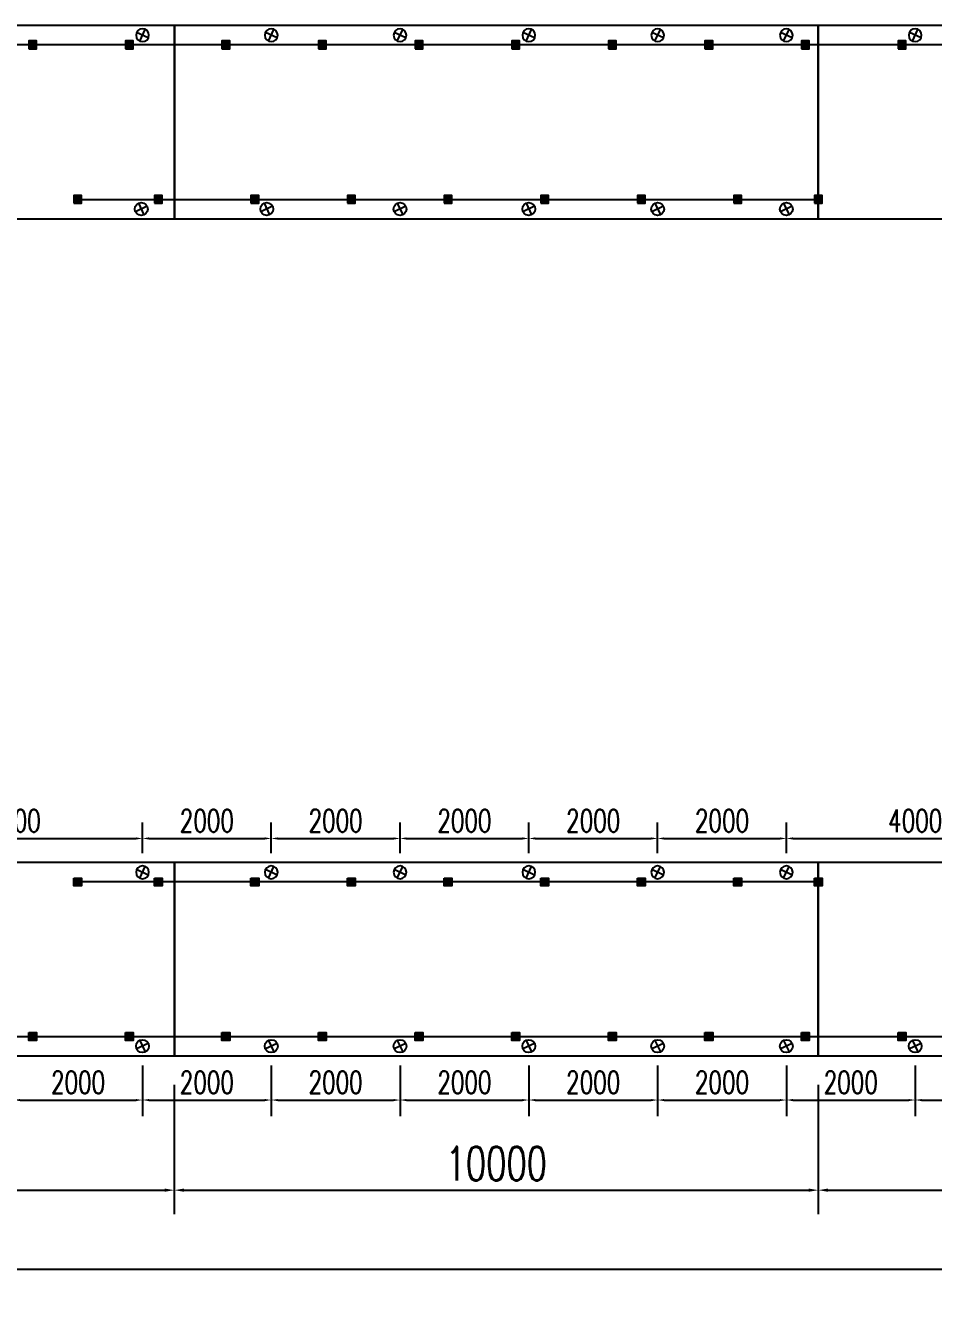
# Model space of a CAD drawing. Header units: millimetres. Extents: x -1546798 to -962116, y 1297493 to 1531173.
# Drawn here: x -1287277 to -1273177, y 1393115 to 1412929 of the extents above; entities that cross this region are included whole.
import ezdxf

# ---------------------------------------------------------------- set-up
doc = ezdxf.new("R2010")
doc.units = ezdxf.units.MM
doc.header["$LTSCALE"] = 10
doc.layers.get('0').update_dxf_attribs({"linetype": 'CONTINUOUS'})
doc.layers.get('DEFPOINTS').update_dxf_attribs({"linetype": 'CONTINUOUS'})
doc.layers.add('W-STEEL_FRAME钢架', color=3, linetype='CONTINUOUS')
doc.layers.add('W-WOOD_FLOOR木地板', color=30, linetype='CONTINUOUS')
doc.styles.add('STANDARD_T3', font='simplex.shx', dxfattribs={"width": 0.7, "bigfont": 'gbcbig.shx'})
doc.dimstyles.new('W&&100', dxfattribs={"dimtxt": 350, "dimasz": 100, "dimexe": 250, "dimexo": 300, "dimgap": 100, "dimtad": 1, "dimdec": 0, "dimzin": 0, "dimdsep": 46, "dimtxsty": 'STANDARD_T3', "dimcen": 0.09, "dimclrd": 1, "dimclre": 1, "dimclrt": 7, "dimazin": 2, "dimtfac": 1, "dimtdec": 0, "dimtix": 1, "dimtmove": 2, "dimatfit": 3, "dimfxl": 100, "dimtolj": 1, "dimtzin": 0, "dimarcsym": 0})
doc.dimstyles.new('W&&150', dxfattribs={"dimtxt": 525, "dimasz": 150, "dimexe": 375, "dimexo": 450, "dimgap": 150, "dimtad": 1, "dimdec": 0, "dimzin": 0, "dimdsep": 46, "dimtxsty": 'STANDARD_T3', "dimcen": 0.09, "dimclrd": 1, "dimclre": 1, "dimclrt": 7, "dimazin": 2, "dimtfac": 1, "dimtdec": 0, "dimtix": 1, "dimtmove": 2, "dimatfit": 3, "dimfxl": 100, "dimtolj": 1, "dimtzin": 0, "dimarcsym": 0})
doc.dimstyles.new('W&&200', dxfattribs={"dimtxt": 700, "dimasz": 200, "dimexe": 500, "dimexo": 600, "dimgap": 200, "dimtad": 1, "dimdec": 0, "dimzin": 0, "dimdsep": 46, "dimtxsty": 'STANDARD_T3', "dimcen": 0.09, "dimclrd": 1, "dimclre": 1, "dimclrt": 7, "dimazin": 2, "dimtfac": 1, "dimtdec": 0, "dimtix": 1, "dimtmove": 2, "dimatfit": 3, "dimfxl": 100, "dimtolj": 1, "dimtzin": 0, "dimarcsym": 0})

# ---------------------------------------------------------------- blocks, each defined once
blk = doc.blocks.new('*D426')
at = {"color": 1, "lineweight": -2, "transparency": 16777216}
for p, q in [((-1294966, 1396479), (-1294966, 1394468)), ((-1284966, 1396479), (-1284966, 1394468)), ((-1294816, 1394843), (-1285116, 1394843))]:
    blk.add_line(p, q, dxfattribs=at)
at = {"color": 1, "transparency": 16777216}
for points in [[(-1294816, 1394868), (-1294816, 1394818), (-1294966, 1394843)], [(-1285116, 1394868), (-1285116, 1394818), (-1284966, 1394843)]]:
    blk.add_solid(points, dxfattribs=at)
at = {"layer": 'DEFPOINTS', "color": 0, "transparency": 16777216}
for p in [(-1294966, 1396929), (-1284966, 1396929), (-1284966, 1394843)]:
    blk.add_point(p, dxfattribs=at)
at = {"color": 7, "transparency": 16777216, "insert": (-1289966, 1395256), "char_height": 525, "attachment_point": 5, "style": 'STANDARD_T3'}
blk.add_mtext('\\A1;10000', dxfattribs=at)
blk = doc.blocks.new('*D427')
at = {"color": 1, "lineweight": -2, "transparency": 16777216}
for p, q in [((-1284966, 1396479), (-1284966, 1394468)), ((-1274966, 1396479), (-1274966, 1394468)), ((-1284816, 1394843), (-1275116, 1394843))]:
    blk.add_line(p, q, dxfattribs=at)
at = {"color": 1, "transparency": 16777216}
for points in [[(-1284816, 1394868), (-1284816, 1394818), (-1284966, 1394843)], [(-1275116, 1394868), (-1275116, 1394818), (-1274966, 1394843)]]:
    blk.add_solid(points, dxfattribs=at)
at = {"layer": 'DEFPOINTS', "color": 0, "transparency": 16777216}
for p in [(-1284966, 1396929), (-1274966, 1396929), (-1274966, 1394843)]:
    blk.add_point(p, dxfattribs=at)
at = {"color": 7, "transparency": 16777216, "insert": (-1279966, 1395256), "char_height": 525, "attachment_point": 5, "style": 'STANDARD_T3'}
blk.add_mtext('\\A1;10000', dxfattribs=at)
blk = doc.blocks.new('*D428')
at = {"color": 1, "lineweight": -2, "transparency": 16777216}
for p, q in [((-1274966, 1396479), (-1274966, 1394468)), ((-1264966, 1396479), (-1264966, 1394468)), ((-1274816, 1394843), (-1265116, 1394843))]:
    blk.add_line(p, q, dxfattribs=at)
at = {"color": 1, "transparency": 16777216}
for points in [[(-1274816, 1394868), (-1274816, 1394818), (-1274966, 1394843)], [(-1265116, 1394868), (-1265116, 1394818), (-1264966, 1394843)]]:
    blk.add_solid(points, dxfattribs=at)
at = {"layer": 'DEFPOINTS', "color": 0, "transparency": 16777216}
for p in [(-1274966, 1396929), (-1264966, 1396929), (-1264966, 1394843)]:
    blk.add_point(p, dxfattribs=at)
at = {"color": 7, "transparency": 16777216, "insert": (-1269966, 1395256), "char_height": 525, "attachment_point": 5, "style": 'STANDARD_T3'}
blk.add_mtext('\\A1;10000', dxfattribs=at)
blk = doc.blocks.new('*D431')
at = {"color": 1, "lineweight": -2, "transparency": 16777216}
for p, q in [((-1297966, 1393715), (-1297966, 1393115)), ((-1297766, 1393615), (-1245166, 1393615)), ((-1244966, 1393715), (-1244966, 1393115))]:
    blk.add_line(p, q, dxfattribs=at)
at = {"color": 1, "transparency": 16777216}
for points in [[(-1297766, 1393648), (-1297766, 1393581), (-1297966, 1393615)], [(-1245166, 1393648), (-1245166, 1393581), (-1244966, 1393615)]]:
    blk.add_solid(points, dxfattribs=at)
at = {"layer": 'DEFPOINTS', "color": 0, "transparency": 16777216}
for p in [(-1297966, 1394377), (-1244966, 1394343), (-1244966, 1393615)]:
    blk.add_point(p, dxfattribs=at)
at = {"color": 7, "transparency": 16777216, "insert": (-1271466, 1394165), "char_height": 700, "attachment_point": 5, "style": 'STANDARD_T3'}
blk.add_mtext('\\A1;53000', dxfattribs=at)
blk = doc.blocks.new('deng')
for p, q in [((-100, 0), (100, 0)), ((0, 100), (0, -100))]:
    blk.add_line(p, q)
blk.add_circle((0, 0), 100)
blk = doc.blocks.new('*D1038')
at = {"layer": 'DEFPOINTS', "color": 0, "transparency": 16777216}
for p in [(-1287461, 1397079), (-1285461, 1397079), (-1285461, 1396243)]:
    blk.add_point(p, dxfattribs=at)
at = {"layer": 'W-STEEL_FRAME钢架', "color": 1, "lineweight": -2, "transparency": 16777216}
for p, q in [((-1287461, 1396779), (-1287461, 1395993)), ((-1285461, 1396779), (-1285461, 1395993)), ((-1287361, 1396243), (-1285561, 1396243))]:
    blk.add_line(p, q, dxfattribs=at)
at = {"layer": 'W-STEEL_FRAME钢架', "color": 1, "transparency": 16777216}
for points in [[(-1287361, 1396259), (-1287361, 1396226), (-1287461, 1396243)], [(-1285561, 1396259), (-1285561, 1396226), (-1285461, 1396243)]]:
    blk.add_solid(points, dxfattribs=at)
at = {"layer": 'W-STEEL_FRAME钢架', "color": 7, "transparency": 16777216, "insert": (-1286461, 1396518), "char_height": 350, "attachment_point": 5, "style": 'STANDARD_T3'}
blk.add_mtext('\\A1;2000', dxfattribs=at)
blk = doc.blocks.new('*D1039')
at = {"layer": 'DEFPOINTS', "color": 0, "transparency": 16777216}
for p in [(-1285461, 1397079), (-1283461, 1397079), (-1283461, 1396243)]:
    blk.add_point(p, dxfattribs=at)
at = {"layer": 'W-STEEL_FRAME钢架', "color": 1, "lineweight": -2, "transparency": 16777216}
for p, q in [((-1285461, 1396779), (-1285461, 1395993)), ((-1283461, 1396779), (-1283461, 1395993)), ((-1285361, 1396243), (-1283561, 1396243))]:
    blk.add_line(p, q, dxfattribs=at)
at = {"layer": 'W-STEEL_FRAME钢架', "color": 1, "transparency": 16777216}
for points in [[(-1285361, 1396259), (-1285361, 1396226), (-1285461, 1396243)], [(-1283561, 1396259), (-1283561, 1396226), (-1283461, 1396243)]]:
    blk.add_solid(points, dxfattribs=at)
at = {"layer": 'W-STEEL_FRAME钢架', "color": 7, "transparency": 16777216, "insert": (-1284461, 1396518), "char_height": 350, "attachment_point": 5, "style": 'STANDARD_T3'}
blk.add_mtext('\\A1;2000', dxfattribs=at)
blk = doc.blocks.new('*D1040')
at = {"layer": 'DEFPOINTS', "color": 0, "transparency": 16777216}
for p in [(-1283461, 1397079), (-1281461, 1397079), (-1281461, 1396243)]:
    blk.add_point(p, dxfattribs=at)
at = {"layer": 'W-STEEL_FRAME钢架', "color": 1, "lineweight": -2, "transparency": 16777216}
for p, q in [((-1283461, 1396779), (-1283461, 1395993)), ((-1281461, 1396779), (-1281461, 1395993)), ((-1283361, 1396243), (-1281561, 1396243))]:
    blk.add_line(p, q, dxfattribs=at)
at = {"layer": 'W-STEEL_FRAME钢架', "color": 1, "transparency": 16777216}
for points in [[(-1283361, 1396259), (-1283361, 1396226), (-1283461, 1396243)], [(-1281561, 1396259), (-1281561, 1396226), (-1281461, 1396243)]]:
    blk.add_solid(points, dxfattribs=at)
at = {"layer": 'W-STEEL_FRAME钢架', "color": 7, "transparency": 16777216, "insert": (-1282461, 1396518), "char_height": 350, "attachment_point": 5, "style": 'STANDARD_T3'}
blk.add_mtext('\\A1;2000', dxfattribs=at)
blk = doc.blocks.new('*D1041')
at = {"layer": 'DEFPOINTS', "color": 0, "transparency": 16777216}
for p in [(-1281461, 1397079), (-1279461, 1397079), (-1279461, 1396243)]:
    blk.add_point(p, dxfattribs=at)
at = {"layer": 'W-STEEL_FRAME钢架', "color": 1, "lineweight": -2, "transparency": 16777216}
for p, q in [((-1281461, 1396779), (-1281461, 1395993)), ((-1279461, 1396779), (-1279461, 1395993)), ((-1281361, 1396243), (-1279561, 1396243))]:
    blk.add_line(p, q, dxfattribs=at)
at = {"layer": 'W-STEEL_FRAME钢架', "color": 1, "transparency": 16777216}
for points in [[(-1281361, 1396259), (-1281361, 1396226), (-1281461, 1396243)], [(-1279561, 1396259), (-1279561, 1396226), (-1279461, 1396243)]]:
    blk.add_solid(points, dxfattribs=at)
at = {"layer": 'W-STEEL_FRAME钢架', "color": 7, "transparency": 16777216, "insert": (-1280461, 1396518), "char_height": 350, "attachment_point": 5, "style": 'STANDARD_T3'}
blk.add_mtext('\\A1;2000', dxfattribs=at)
blk = doc.blocks.new('*D1042')
at = {"layer": 'DEFPOINTS', "color": 0, "transparency": 16777216}
for p in [(-1279461, 1397079), (-1277461, 1397079), (-1277461, 1396243)]:
    blk.add_point(p, dxfattribs=at)
at = {"layer": 'W-STEEL_FRAME钢架', "color": 1, "lineweight": -2, "transparency": 16777216}
for p, q in [((-1279461, 1396779), (-1279461, 1395993)), ((-1277461, 1396779), (-1277461, 1395993)), ((-1279361, 1396243), (-1277561, 1396243))]:
    blk.add_line(p, q, dxfattribs=at)
at = {"layer": 'W-STEEL_FRAME钢架', "color": 1, "transparency": 16777216}
for points in [[(-1279361, 1396259), (-1279361, 1396226), (-1279461, 1396243)], [(-1277561, 1396259), (-1277561, 1396226), (-1277461, 1396243)]]:
    blk.add_solid(points, dxfattribs=at)
at = {"layer": 'W-STEEL_FRAME钢架', "color": 7, "transparency": 16777216, "insert": (-1278461, 1396518), "char_height": 350, "attachment_point": 5, "style": 'STANDARD_T3'}
blk.add_mtext('\\A1;2000', dxfattribs=at)
blk = doc.blocks.new('*D1043')
at = {"layer": 'DEFPOINTS', "color": 0, "transparency": 16777216}
for p in [(-1277461, 1397079), (-1275461, 1397079), (-1275461, 1396243)]:
    blk.add_point(p, dxfattribs=at)
at = {"layer": 'W-STEEL_FRAME钢架', "color": 1, "lineweight": -2, "transparency": 16777216}
for p, q in [((-1277461, 1396779), (-1277461, 1395993)), ((-1275461, 1396779), (-1275461, 1395993)), ((-1277361, 1396243), (-1275561, 1396243))]:
    blk.add_line(p, q, dxfattribs=at)
at = {"layer": 'W-STEEL_FRAME钢架', "color": 1, "transparency": 16777216}
for points in [[(-1277361, 1396259), (-1277361, 1396226), (-1277461, 1396243)], [(-1275561, 1396259), (-1275561, 1396226), (-1275461, 1396243)]]:
    blk.add_solid(points, dxfattribs=at)
at = {"layer": 'W-STEEL_FRAME钢架', "color": 7, "transparency": 16777216, "insert": (-1276461, 1396518), "char_height": 350, "attachment_point": 5, "style": 'STANDARD_T3'}
blk.add_mtext('\\A1;2000', dxfattribs=at)
blk = doc.blocks.new('*D1044')
at = {"layer": 'DEFPOINTS', "color": 0, "transparency": 16777216}
for p in [(-1275461, 1397079), (-1273461, 1397079), (-1273461, 1396243)]:
    blk.add_point(p, dxfattribs=at)
at = {"layer": 'W-STEEL_FRAME钢架', "color": 1, "lineweight": -2, "transparency": 16777216}
for p, q in [((-1275461, 1396779), (-1275461, 1395993)), ((-1273461, 1396779), (-1273461, 1395993)), ((-1275361, 1396243), (-1273561, 1396243))]:
    blk.add_line(p, q, dxfattribs=at)
at = {"layer": 'W-STEEL_FRAME钢架', "color": 1, "transparency": 16777216}
for points in [[(-1275361, 1396259), (-1275361, 1396226), (-1275461, 1396243)], [(-1273561, 1396259), (-1273561, 1396226), (-1273461, 1396243)]]:
    blk.add_solid(points, dxfattribs=at)
at = {"layer": 'W-STEEL_FRAME钢架', "color": 7, "transparency": 16777216, "insert": (-1274461, 1396518), "char_height": 350, "attachment_point": 5, "style": 'STANDARD_T3'}
blk.add_mtext('\\A1;2000', dxfattribs=at)
blk = doc.blocks.new('*D1045')
at = {"layer": 'DEFPOINTS', "color": 0, "transparency": 16777216}
for p in [(-1273461, 1397079), (-1271461, 1397079), (-1271461, 1396243)]:
    blk.add_point(p, dxfattribs=at)
at = {"layer": 'W-STEEL_FRAME钢架', "color": 1, "lineweight": -2, "transparency": 16777216}
for p, q in [((-1273461, 1396779), (-1273461, 1395993)), ((-1271461, 1396779), (-1271461, 1395993)), ((-1273361, 1396243), (-1271561, 1396243))]:
    blk.add_line(p, q, dxfattribs=at)
at = {"layer": 'W-STEEL_FRAME钢架', "color": 1, "transparency": 16777216}
for points in [[(-1273361, 1396259), (-1273361, 1396226), (-1273461, 1396243)], [(-1271561, 1396259), (-1271561, 1396226), (-1271461, 1396243)]]:
    blk.add_solid(points, dxfattribs=at)
at = {"layer": 'W-STEEL_FRAME钢架', "color": 7, "transparency": 16777216, "insert": (-1272461, 1396518), "char_height": 350, "attachment_point": 5, "style": 'STANDARD_T3'}
blk.add_mtext('\\A1;2000', dxfattribs=at)
blk = doc.blocks.new('2')
h = blk.add_hatch(color=6)
h.dxf.hatch_style = 1
h.paths.add_polyline_path([(-10, -10), (110, -10), (110, 110), (-10, 110)])
blk.add_lwpolyline([(-10, -10), (110, -10), (110, 110), (-10, 110)], close=True)
blk = doc.blocks.new('*U1060')
at = {"layer": 'W-WOOD_FLOOR木地板', "color": 6}
blk.add_blockref('2', (-50, -50), dxfattribs=at)
blk = doc.blocks.new('*U1061')
at = {"layer": 'W-STEEL_FRAME钢架', "color": 0, "linetype": 'ByBlock', "lineweight": -2, "transparency": 16777216}
for p in [(9000, 0), (10500, 0), (12000, 0), (13500, 0), (15000, 0), (16500, 0), (18000, 0), (19500, 0), (21000, 0), (22500, 0)]:
    blk.add_blockref('*U1060', p, dxfattribs=at)
blk = doc.blocks.new('*U1062')
at = {"layer": 'W-WOOD_FLOOR木地板', "color": 6}
blk.add_blockref('2', (-50, -50), dxfattribs=at)
blk = doc.blocks.new('*U1063')
at = {"layer": 'W-STEEL_FRAME钢架', "color": 0, "linetype": 'ByBlock', "lineweight": -2, "transparency": 16777216}
for p in [(9000, 0), (10500, 0), (12000, 0), (13500, 0), (15000, 0), (16500, 0), (18000, 0), (19500, 0), (21000, 0), (22500, 0)]:
    blk.add_blockref('*U1062', p, dxfattribs=at)
blk = doc.blocks.new('*D1073')
at = {"layer": 'DEFPOINTS', "color": 0, "transparency": 16777216}
for p in [(-1285461, 1400305), (-1289461, 1399779), (-1285461, 1399779)]:
    blk.add_point(p, dxfattribs=at)
at = {"layer": 'W-STEEL_FRAME钢架', "color": 1, "lineweight": -2, "transparency": 16777216}
for p, q in [((-1289461, 1400079), (-1289461, 1400555)), ((-1285461, 1400079), (-1285461, 1400555)), ((-1289361, 1400305), (-1285561, 1400305))]:
    blk.add_line(p, q, dxfattribs=at)
at = {"layer": 'W-STEEL_FRAME钢架', "color": 1, "transparency": 16777216}
for points in [[(-1289361, 1400322), (-1289361, 1400288), (-1289461, 1400305)], [(-1285561, 1400322), (-1285561, 1400288), (-1285461, 1400305)]]:
    blk.add_solid(points, dxfattribs=at)
at = {"layer": 'W-STEEL_FRAME钢架', "color": 7, "transparency": 16777216, "insert": (-1287461, 1400580), "char_height": 350, "attachment_point": 5, "style": 'STANDARD_T3'}
blk.add_mtext('\\A1;4000', dxfattribs=at)
blk = doc.blocks.new('*D1074')
at = {"layer": 'DEFPOINTS', "color": 0, "transparency": 16777216}
for p in [(-1283461, 1400305), (-1285461, 1399779), (-1283461, 1399779)]:
    blk.add_point(p, dxfattribs=at)
at = {"layer": 'W-STEEL_FRAME钢架', "color": 1, "lineweight": -2, "transparency": 16777216}
for p, q in [((-1285461, 1400079), (-1285461, 1400555)), ((-1283461, 1400079), (-1283461, 1400555)), ((-1285361, 1400305), (-1283561, 1400305))]:
    blk.add_line(p, q, dxfattribs=at)
at = {"layer": 'W-STEEL_FRAME钢架', "color": 1, "transparency": 16777216}
for points in [[(-1285361, 1400322), (-1285361, 1400288), (-1285461, 1400305)], [(-1283561, 1400322), (-1283561, 1400288), (-1283461, 1400305)]]:
    blk.add_solid(points, dxfattribs=at)
at = {"layer": 'W-STEEL_FRAME钢架', "color": 7, "transparency": 16777216, "insert": (-1284461, 1400580), "char_height": 350, "attachment_point": 5, "style": 'STANDARD_T3'}
blk.add_mtext('\\A1;2000', dxfattribs=at)
blk = doc.blocks.new('*D1075')
at = {"layer": 'DEFPOINTS', "color": 0, "transparency": 16777216}
for p in [(-1281461, 1400305), (-1283461, 1399779), (-1281461, 1399779)]:
    blk.add_point(p, dxfattribs=at)
at = {"layer": 'W-STEEL_FRAME钢架', "color": 1, "lineweight": -2, "transparency": 16777216}
for p, q in [((-1283461, 1400079), (-1283461, 1400555)), ((-1281461, 1400079), (-1281461, 1400555)), ((-1283361, 1400305), (-1281561, 1400305))]:
    blk.add_line(p, q, dxfattribs=at)
at = {"layer": 'W-STEEL_FRAME钢架', "color": 1, "transparency": 16777216}
for points in [[(-1283361, 1400322), (-1283361, 1400288), (-1283461, 1400305)], [(-1281561, 1400322), (-1281561, 1400288), (-1281461, 1400305)]]:
    blk.add_solid(points, dxfattribs=at)
at = {"layer": 'W-STEEL_FRAME钢架', "color": 7, "transparency": 16777216, "insert": (-1282461, 1400580), "char_height": 350, "attachment_point": 5, "style": 'STANDARD_T3'}
blk.add_mtext('\\A1;2000', dxfattribs=at)
blk = doc.blocks.new('*D1076')
at = {"layer": 'DEFPOINTS', "color": 0, "transparency": 16777216}
for p in [(-1279461, 1400305), (-1281461, 1399779), (-1279461, 1399779)]:
    blk.add_point(p, dxfattribs=at)
at = {"layer": 'W-STEEL_FRAME钢架', "color": 1, "lineweight": -2, "transparency": 16777216}
for p, q in [((-1281461, 1400079), (-1281461, 1400555)), ((-1279461, 1400079), (-1279461, 1400555)), ((-1281361, 1400305), (-1279561, 1400305))]:
    blk.add_line(p, q, dxfattribs=at)
at = {"layer": 'W-STEEL_FRAME钢架', "color": 1, "transparency": 16777216}
for points in [[(-1281361, 1400322), (-1281361, 1400288), (-1281461, 1400305)], [(-1279561, 1400322), (-1279561, 1400288), (-1279461, 1400305)]]:
    blk.add_solid(points, dxfattribs=at)
at = {"layer": 'W-STEEL_FRAME钢架', "color": 7, "transparency": 16777216, "insert": (-1280461, 1400580), "char_height": 350, "attachment_point": 5, "style": 'STANDARD_T3'}
blk.add_mtext('\\A1;2000', dxfattribs=at)
blk = doc.blocks.new('*D1077')
at = {"layer": 'DEFPOINTS', "color": 0, "transparency": 16777216}
for p in [(-1277461, 1400305), (-1279461, 1399779), (-1277461, 1399779)]:
    blk.add_point(p, dxfattribs=at)
at = {"layer": 'W-STEEL_FRAME钢架', "color": 1, "lineweight": -2, "transparency": 16777216}
for p, q in [((-1279461, 1400079), (-1279461, 1400555)), ((-1277461, 1400079), (-1277461, 1400555)), ((-1279361, 1400305), (-1277561, 1400305))]:
    blk.add_line(p, q, dxfattribs=at)
at = {"layer": 'W-STEEL_FRAME钢架', "color": 1, "transparency": 16777216}
for points in [[(-1279361, 1400322), (-1279361, 1400288), (-1279461, 1400305)], [(-1277561, 1400322), (-1277561, 1400288), (-1277461, 1400305)]]:
    blk.add_solid(points, dxfattribs=at)
at = {"layer": 'W-STEEL_FRAME钢架', "color": 7, "transparency": 16777216, "insert": (-1278461, 1400580), "char_height": 350, "attachment_point": 5, "style": 'STANDARD_T3'}
blk.add_mtext('\\A1;2000', dxfattribs=at)
blk = doc.blocks.new('*D1078')
at = {"layer": 'DEFPOINTS', "color": 0, "transparency": 16777216}
for p in [(-1275461, 1400305), (-1277461, 1399779), (-1275461, 1399779)]:
    blk.add_point(p, dxfattribs=at)
at = {"layer": 'W-STEEL_FRAME钢架', "color": 1, "lineweight": -2, "transparency": 16777216}
for p, q in [((-1277461, 1400079), (-1277461, 1400555)), ((-1275461, 1400079), (-1275461, 1400555)), ((-1277361, 1400305), (-1275561, 1400305))]:
    blk.add_line(p, q, dxfattribs=at)
at = {"layer": 'W-STEEL_FRAME钢架', "color": 1, "transparency": 16777216}
for points in [[(-1277361, 1400322), (-1277361, 1400288), (-1277461, 1400305)], [(-1275561, 1400322), (-1275561, 1400288), (-1275461, 1400305)]]:
    blk.add_solid(points, dxfattribs=at)
at = {"layer": 'W-STEEL_FRAME钢架', "color": 7, "transparency": 16777216, "insert": (-1276461, 1400580), "char_height": 350, "attachment_point": 5, "style": 'STANDARD_T3'}
blk.add_mtext('\\A1;2000', dxfattribs=at)
blk = doc.blocks.new('*D1079')
at = {"layer": 'DEFPOINTS', "color": 0, "transparency": 16777216}
for p in [(-1271461, 1400305), (-1275461, 1399779), (-1271461, 1399779)]:
    blk.add_point(p, dxfattribs=at)
at = {"layer": 'W-STEEL_FRAME钢架', "color": 1, "lineweight": -2, "transparency": 16777216}
for p, q in [((-1275461, 1400079), (-1275461, 1400555)), ((-1271461, 1400079), (-1271461, 1400555)), ((-1275361, 1400305), (-1271561, 1400305))]:
    blk.add_line(p, q, dxfattribs=at)
at = {"layer": 'W-STEEL_FRAME钢架', "color": 1, "transparency": 16777216}
for points in [[(-1275361, 1400322), (-1275361, 1400288), (-1275461, 1400305)], [(-1271561, 1400322), (-1271561, 1400288), (-1271461, 1400305)]]:
    blk.add_solid(points, dxfattribs=at)
at = {"layer": 'W-STEEL_FRAME钢架', "color": 7, "transparency": 16777216, "insert": (-1273461, 1400580), "char_height": 350, "attachment_point": 5, "style": 'STANDARD_T3'}
blk.add_mtext('\\A1;4000', dxfattribs=at)

msp = doc.modelspace()

# ---------------------------------------------------------------- linework, layer by layer
at = {"layer": 'W-STEEL_FRAME钢架'}
for points in [[(-1294965.8, 1409929.5), (-1284965.8, 1409929.5), (-1284965.8, 1412929.5), (-1294965.8, 1412929.5)], [(-1284965.8, 1409929.5), (-1274965.8, 1409929.5), (-1274965.8, 1412929.5), (-1284965.8, 1412929.5)], [(-1274965.8, 1409929.5), (-1264965.8, 1409929.5), (-1264965.8, 1412929.5), (-1274965.8, 1412929.5)], [(-1294965.8, 1396929.5), (-1284965.8, 1396929.5), (-1284965.8, 1399929.5), (-1294965.8, 1399929.5)], [(-1284965.8, 1396929.5), (-1274965.8, 1396929.5), (-1274965.8, 1399929.5), (-1284965.8, 1399929.5)], [(-1274965.8, 1396929.5), (-1264965.8, 1396929.5), (-1264965.8, 1399929.5), (-1274965.8, 1399929.5)]]:
    msp.add_lwpolyline(points, close=True, dxfattribs=at)
at = {"layer": 'W-WOOD_FLOOR木地板'}
for points in [[(-1294965.8, 1409929.5), (-1244965.8, 1409929.5), (-1244965.8, 1412929.5), (-1294965.8, 1412929.5)], [(-1294965.8, 1396929.5), (-1244965.8, 1396929.5), (-1244965.8, 1399929.5), (-1294965.8, 1399929.5)]]:
    msp.add_lwpolyline(points, close=True, dxfattribs=at)
at = {"layer": 'W-WOOD_FLOOR木地板', "color": 6}
for points in [[(-1249025.8, 1410229.5), (-1245165.8, 1410229.5), (-1245165.8, 1412629.5), (-1297665.8, 1412629.5), (-1297665.8, 1406129.5), (-1300665.8, 1406129.5)], [(-1286525.8, 1410229.5), (-1274905.8, 1410229.5)], [(-1300665.8, 1403729.5), (-1297665.8, 1403729.5), (-1297665.8, 1397229.5), (-1245165.8, 1397229.5), (-1245165.8, 1399629.5), (-1249025.8, 1399629.5)], [(-1274905.8, 1399629.5), (-1286525.8, 1399629.5)]]:
    msp.add_lwpolyline(points, dxfattribs=at)

# ---------------------------------------------------------------- block references
at = {"xscale": -1, "rotation": 244.8659495588142}
for p in [(-1285461, 1412779.5), (-1283461, 1412779.5), (-1281461, 1412779.5), (-1279461, 1412779.5), (-1277461, 1412779.5), (-1275461, 1412779.5), (-1273461, 1412779.5), (-1285461, 1399779.5), (-1283461, 1399779.5), (-1281461, 1399779.5), (-1279461, 1399779.5), (-1277461, 1399779.5), (-1275461, 1399779.5)]:
    msp.add_blockref('deng', p, dxfattribs=at)
at = {"rotation": 295.1340504411858}
for p in [(-1285480, 1410079.5), (-1283530, 1410079.5), (-1281461, 1410079.5), (-1279461, 1410079.5), (-1277461, 1410079.5), (-1275461, 1410079.5), (-1285461, 1397079.5), (-1283461, 1397079.5), (-1281461, 1397079.5), (-1279461, 1397079.5), (-1277461, 1397079.5), (-1275461, 1397079.5), (-1273461, 1397079.5)]:
    msp.add_blockref('deng', p, dxfattribs=at)
at = {"layer": 'W-STEEL_FRAME钢架', "color": 0}
msp.add_blockref('*U1063', (-1296165.8, 1412629.5), dxfattribs=at)
at = {"layer": 'W-STEEL_FRAME钢架', "color": 0, "xscale": -1, "rotation": 180}
msp.add_blockref('*U1061', (-1296165.8, 1397229.5), dxfattribs=at)
at = {"layer": 'W-WOOD_FLOOR木地板', "color": 6}
for p in [(-1286515.8, 1410179.5), (-1285265.8, 1410179.5), (-1283765.8, 1410179.5), (-1282265.8, 1410179.5), (-1280765.8, 1410179.5), (-1279265.8, 1410179.5), (-1277765.8, 1410179.5), (-1276265.8, 1410179.5), (-1275015.8, 1410179.5)]:
    msp.add_blockref('2', p, dxfattribs=at)
at = {"layer": 'W-WOOD_FLOOR木地板', "color": 6, "xscale": -1, "rotation": 180}
for p in [(-1286515.8, 1399679.5), (-1285265.8, 1399679.5), (-1283765.8, 1399679.5), (-1282265.8, 1399679.5), (-1280765.8, 1399679.5), (-1279265.8, 1399679.5), (-1277765.8, 1399679.5), (-1276265.8, 1399679.5), (-1275015.8, 1399679.5)]:
    msp.add_blockref('2', p, dxfattribs=at)

# ---------------------------------------------------------------- dimensions: what is measured, and where the dimension line sits
for base, p1, p2, picture, middle in [((-1284965.8, 1394843.4), (-1294965.8, 1396929.5), (-1284965.8, 1396929.5), '*D426', (-1289965.8, 1395255.9)), ((-1274965.8, 1394843.4), (-1284965.8, 1396929.5), (-1274965.8, 1396929.5), '*D427', (-1279965.8, 1395255.9)), ((-1264965.8, 1394843.4), (-1274965.8, 1396929.5), (-1264965.8, 1396929.5), '*D428', (-1269965.8, 1395255.9))]:
    dim = msp.add_linear_dim(base=base, p1=p1, p2=p2, dimstyle='W&&150')
    dim.commit()
    dim.dimension.update_dxf_attribs({"geometry": picture, "text_midpoint": middle})
dim = msp.add_linear_dim(base=(-1244965.8, 1393614.6), p1=(-1297965.8, 1394376.7), p2=(-1244965.8, 1394343.4), dimstyle='W&&200', override={"dimfxlon": 1})
dim.commit()
dim.dimension.update_dxf_attribs({"geometry": '*D431', "text_midpoint": (-1271465.8, 1394164.6)})
at = {"layer": 'W-STEEL_FRAME钢架', "color": 0}
for base, p1, p2, picture, middle in [((-1285461, 1400305.1), (-1289461, 1399779.5), (-1285461, 1399779.5), '*D1073', (-1287461, 1400580.1)), ((-1283461, 1400305.1), (-1285461, 1399779.5), (-1283461, 1399779.5), '*D1074', (-1284461, 1400580.1)), ((-1281461, 1400305.1), (-1283461, 1399779.5), (-1281461, 1399779.5), '*D1075', (-1282461, 1400580.1)), ((-1279461, 1400305.1), (-1281461, 1399779.5), (-1279461, 1399779.5), '*D1076', (-1280461, 1400580.1)), ((-1277461, 1400305.1), (-1279461, 1399779.5), (-1277461, 1399779.5), '*D1077', (-1278461, 1400580.1)), ((-1275461, 1400305.1), (-1277461, 1399779.5), (-1275461, 1399779.5), '*D1078', (-1276461, 1400580.1)), ((-1271461, 1400305.1), (-1275461, 1399779.5), (-1271461, 1399779.5), '*D1079', (-1273461, 1400580.1)), ((-1285461, 1396242.8), (-1287461, 1397079.5), (-1285461, 1397079.5), '*D1038', (-1286461, 1396517.8)), ((-1283461, 1396242.8), (-1285461, 1397079.5), (-1283461, 1397079.5), '*D1039', (-1284461, 1396517.8)), ((-1281461, 1396242.8), (-1283461, 1397079.5), (-1281461, 1397079.5), '*D1040', (-1282461, 1396517.8)), ((-1279461, 1396242.8), (-1281461, 1397079.5), (-1279461, 1397079.5), '*D1041', (-1280461, 1396517.8)), ((-1277461, 1396242.8), (-1279461, 1397079.5), (-1277461, 1397079.5), '*D1042', (-1278461, 1396517.8)), ((-1275461, 1396242.8), (-1277461, 1397079.5), (-1275461, 1397079.5), '*D1043', (-1276461, 1396517.8)), ((-1273461, 1396242.8), (-1275461, 1397079.5), (-1273461, 1397079.5), '*D1044', (-1274461, 1396517.8)), ((-1271461, 1396242.8), (-1273461, 1397079.5), (-1271461, 1397079.5), '*D1045', (-1272461, 1396517.8))]:
    dim = msp.add_linear_dim(base=base, p1=p1, p2=p2, dimstyle='W&&100', dxfattribs=at)
    dim.commit()
    dim.dimension.update_dxf_attribs({"geometry": picture, "text_midpoint": middle})

doc.saveas('drawing.dxf')
